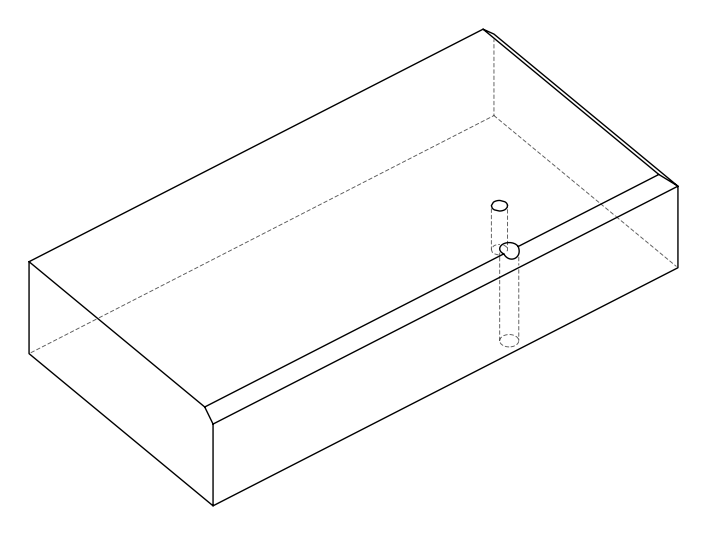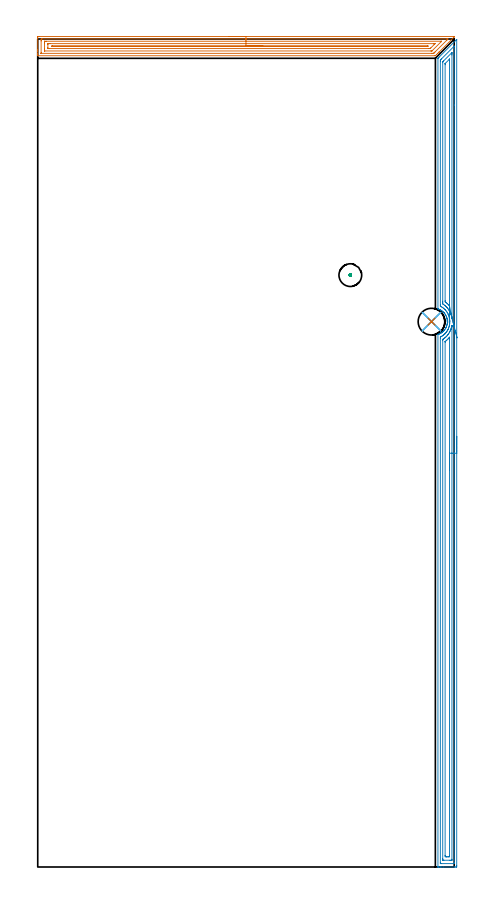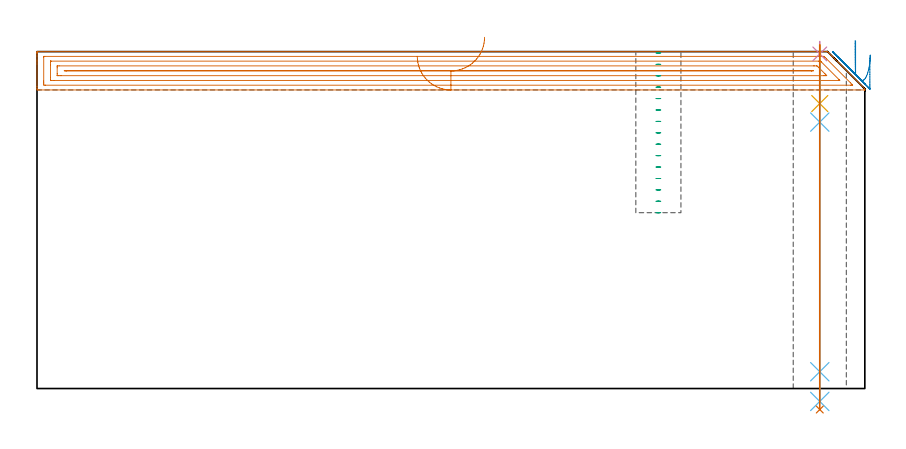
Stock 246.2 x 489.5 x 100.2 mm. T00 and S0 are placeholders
(PLAN: 7 operations, 5 tool changes, 27.1 min)
(1 AREA_MILL | FG_CHAMFER_SURFACE | UGT0205_001 | 9.79 min | 15994 mm3)
(2 AREA_MILL_1 | FG_CHAMFER_SURFACE_1 | UGT0205_001 | 15.85 min | 29693 mm3)
(3 MILL_BLIND_HOLE_FROM_SOLID_MATERIAL | STEP1POCKET | UGT0201_130 | Spiral | 0.41 min | 6748 mm3)
(4 SPOT_DRILL | STEP1HOLE | NXT0321_9005460120000 | 0.03 min | 6 mm3)
(5 DRILL_BLIND_HOLE_INTO_CENTER | STEP1HOLE | NXT0301_074 | 0.07 min | 1148 mm3)
(6 GUN_DRILL_THROUGH_HOLE | STEP1HOLE | UGT0307_007 | 0.51 min | 6701 mm3)
(7 DRILL_TO_ENLARGE_THROUGH_HOLE | STEP1HOLE | UGT0301_240 | 0.44 min | 11594 mm3)
(TOOL UGT0205_001 | Chamfer Mill 20 x 3 x 45 deg. | D20 FL50 Z2)
(TOOL UGT0201_130 | Carbide End Mill 12.0 | D12 FL15 Z4)
(TOOL NXT0321_9005460120000 | NC Spot Drill, 142deg, 12mm, Carbide, Uncoated | D12 PA142 FL30 Z2)
(TOOL NXT0301_074 | Carbide Drill 10.3mm [860.1-1030-031A1-MM 2214] | D10.3 PA140 FL55 Z2)
(TOOL UGT0307_007 | Gun Drill 10 mm | D10 PA130 FL24 Z1)
(TOOL UGT0301_240 | Twist Drill 15.8 mm | D15.8 PA118 FL120 Z2)
(OP 1 AREA_MILL)
G17 G21 G94 G90
T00 M6
G54
G17 G0 G90 X113.1 Y491. S1061 M3
G43 Z110.2 H0
Z98.8
G94 G1 X113.138 Z97.929 F250.
X113.252 Z97.064
X113.441 Z96.212
X113.703 Z95.38
X114.037 Z94.574
X114.44 Z93.8
X114.908 Z93.064
X115.44 Z92.372
X116.029 Z91.729
X116.672 Z91.14
X117.364 Z90.609
X118.1 Z90.14
X118.874 Z89.737
X119.68 Z89.403
X120.512 Z89.141
X121.363 Z88.952
X122.228 Z88.838
X123.1 Z88.8
X246.02 Y490.999 Z88.801
X246.127 Y490.997 Z88.803
X246.197 Y490.991 Z88.805
X246.2 Y490.984 Z88.812
X246.199 Y490.704 Z89.093
X246.198 Y490.697 Z89.1
X237.43 Y481.93 Z97.87
X237.284 Y481.782 Z98.015
X237.23 Y481.729 Z98.069
X236.591 Y481.091 Z98.709
X236.404 Y480.903 Z98.894
X235.753 Y480.253 Z99.547
X235.293 Y479.793 Z100.007
X235.106 Y479.604 Z100.189
X234.846 Y479.6 Z100.2
X0.18
X0.01 Y479.602 Z100.189
X0.002 Y479.768 Z100.024
X0. Y479.94 Z99.859
Y480.196 Z99.604
Y480.903 Z98.892
Y482.136 Z97.661
Y482.662 Z97.133
Y483.278 Z96.517
Y489.96 Z89.837
X0.005 Y490.577 Z89.221
X0.01 Y490.992 Z88.806
X0.2 Y490.996 Z88.802
X0.627 Y491. Z88.8
X123.1
Y489.586 Z90.214
X241.997 Y489.585 Z90.215
X242.112
X242.575 Y489.579 Z90.221
X242.369 Y489.331 Z90.469
X241.932 Y488.882 Z90.918
X234.846 Y481.795 Z98.005
X234.394 Y481.347 Z98.453
X234.244 Y481.2 Z98.6
X234.122 Y481.084 Z98.716
X234.045 Y481.021 Z98.779
X233.952 Y481.018 Z98.782
X233.837 Y481.016 Z98.784
X233.058 Y481.014 Z98.786
X232.944
X2.301
X2.046 Y481.017 Z98.783
X2.016 Y481.019 Z98.781
X2.01 Y481.022 Z98.778
X2.006 Y481.03 Z98.77
X2.002 Y481.066 Z98.734
X2.001 Y481.1 Z98.7
X2. Y481.31 Z98.49
Y488.346 Z91.454
X2.004 Y488.818 Z90.982
X2.009 Y489.216 Z90.584
X2.034 Y489.579 Z90.221
X2.415 Y489.584 Z90.216
X2.529 Y489.585 Z90.215
X123.1 Y489.586 Z90.214
Y488.171 Z91.629
X238.422
X238.659 Y488.169 Z91.631
X238.726 Y488.167 Z91.633
X238.751 Y488.166 Z91.634
X238.701 Y488.111 Z91.689
X238.595 Y487.997 Z91.803
X238.539 Y487.938 Z91.862
X238.481 Y487.88 Z91.92
X233.262 Y482.662 Z97.138
X233.159 Y482.562 Z97.238
X233.058 Y482.467 Z97.333
X233.012 Y482.435 Z97.365
X232.975 Y482.433 Z97.367
X232.893 Y482.43 Z97.37
X232.729 Y482.429 Z97.371
X232.401 Y482.428 Z97.372
X4.202 Y482.429 Z97.371
X4.124
X4.061 Y482.432 Z97.368
X4.022 Y482.435 Z97.365
X4.01 Y482.44 Z97.36
X4.008 Y482.463 Z97.337
X4.003 Y482.662 Z97.138
X4. Y482.861 Z96.939
Y483.541 Z96.259
Y487.258 Z92.542
X4.002 Y487.938 Z91.862
X4.005 Y488.133 Z91.667
X4.009 Y488.161 Z91.639
X4.027 Y488.165 Z91.635
X4.084 Y488.168 Z91.632
X4.202 Y488.17 Z91.63
X4.859 Y488.171 Z91.629
X5.096
X123.1
Y486.757 Z93.043
X233.952
X234.259 Y486.756 Z93.044
X234.57 Y486.754 Z93.046
X234.846 Y486.75 Z93.05
X234.854 Y486.715 Z93.085
X234.846 Y486.699 Z93.101
X234.586 Y486.435 Z93.365
X234.331 Y486.179 Z93.621
X232.369 Y484.219 Z95.581
X232.164 Y484.016 Z95.784
X232. Y483.86 Z95.94
X231.851 Y483.849 Z95.951
X231.27 Y483.845 Z95.955
X230.963 Y483.843 Z95.957
X6.578
X6.144 Y483.845 Z95.955
X6.058 Y483.847 Z95.953
X6.02 Y483.849 Z95.951
X6.01 Y483.856 Z95.944
X6.007 Y483.879 Z95.921
X6.003 Y483.985 Z95.815
X6. Y484.411 Z95.389
Y486.17 Z93.63
X6.004 Y486.614 Z93.186
X6.007 Y486.723 Z93.077
X6.009 Y486.745 Z93.055
X6.032 Y486.75 Z93.05
X6.101 Y486.753 Z93.047
X6.298 Y486.756 Z93.044
X6.884 Y486.757 Z93.043
X7.191
X123.1
Y485.343 Z94.457
X230.333 Y485.342 Z94.458
X230.376 Y485.34 Z94.46
X230.906 Y485.3 Z94.5
X230.418 Y485.259 Z94.541
X230.376 Y485.258 Z94.542
X8.715 Y485.257 Z94.543
X8.672 Y485.259 Z94.541
X8.103 Y485.3 Z94.5
X8.631 Y485.341 Z94.459
X8.672 Y485.342 Z94.458
X123.1 Y485.343 Z94.457
X123.972 Z94.495
X124.836 Z94.609
X125.688 Z94.798
X126.52 Z95.06
X127.326 Z95.394
X128.1 Z95.797
X128.836 Z96.265
X129.528 Z96.796
X130.171 Z97.386
X130.76 Z98.029
X131.291 Z98.721
X131.76 Z99.457
X132.163 Z100.231
X132.497 Z101.037
X132.759 Z101.869
X132.948 Z102.72
X133.062 Z103.585
X133.1 Z104.457
G0 Z110.2
M5
M2
(OP 2 AREA_MILL_1)
G17 G21 G94 G90
T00 M6
G54
G17 G0 G90 X247.7 Y254.6 S1061 M3
G43 Z110.2 H0
Z99.1
G94 G1 Y254.562 Z98.228 F250.
Y254.448 Z97.364
Y254.259 Z96.512
Y253.997 Z95.68
Y253.663 Z94.874
Y253.26 Z94.1
Y252.792 Z93.364
Y252.26 Z92.672
Y251.671 Z92.029
Y251.028 Z91.44
Y250.336 Z90.909
Y249.6 Z90.44
Y248.826 Z90.037
Y248.02 Z89.703
Y247.188 Z89.441
Y246.336 Z89.252
Y245.472 Z89.138
Y244.6 Z89.1
Y0.886
X247.698 Y0.623 Z89.102
X247.692 Y0.007 Z89.106
X247.688 Y0.004 Z89.11
X247.069 Y0.001 Z89.729
X246.445 Y0. Z90.352
X239.914 Z96.88
X238.478 Z98.319
X238.126 Z98.67
X237.097 Z99.702
X236.672 Y0.002 Z100.12
X236.643 Y0.004 Z100.148
X236.603 Y0.01 Z100.188
X236.6 Y0.176 Z100.2
Y314.808
X236.606 Y314.834 Z100.192
X236.617 Y314.845 Z100.18
X236.655 Y314.861 Z100.143
X236.72 Y314.882 Z100.079
X236.861 Y314.929 Z99.937
X237.071 Y315.007 Z99.726
X237.231 Y315.072 Z99.565
X237.549 Y315.201 Z99.25
X237.678 Y315.268 Z99.118
X237.758 Y315.308 Z99.04
X237.986 Y315.423 Z98.813
X238.168 Y315.528 Z98.632
X238.427 Y315.677 Z98.372
X238.573 Y315.773 Z98.227
X239.016 Y316.067 Z97.784
X239.218 Y316.227 Z97.582
X239.316 Y316.305 Z97.483
X239.415 Y316.393 Z97.383
X239.467 Y316.44 Z97.33
X239.57 Y316.53 Z97.23
X239.677 Y316.625 Z97.123
X240.023 Y316.961 Z96.774
X240.204 Y317.159 Z96.593
X240.309 Y317.287 Z96.488
X240.487 Y317.501 Z96.312
X240.752 Y317.854 Z96.046
X241.093 Y318.38 Z95.703
X241.146 Y318.478 Z95.648
X241.256 Y318.674 Z95.542
X241.296 Y318.747 Z95.501
X241.31 Y318.776 Z95.487
X241.507 Y319.191 Z95.29
X241.521 Y319.223 Z95.276
X241.695 Y319.641 Z95.105
X241.705 Y319.67 Z95.095
X241.844 Y320.085 Z94.953
X241.972 Y320.534 Z94.823
X241.977 Y320.564 Z94.817
X242.065 Y321. Z94.731
X242.13 Y321.427 Z94.666
X242.132 Y321.457 Z94.662
X242.174 Y321.874 Z94.625
X242.187 Y322.199 Z94.61
X242.19 Y322.32 Z94.601
X242.189 Y322.351 Z94.599
X242.187 Y322.432 Z94.602
Y322.458
X242.185 Y322.513 Z94.601
Y322.588 Z94.605
Y322.59 Z94.606
X242.182 Y322.714 Z94.607
Y322.768 Z94.61
X242.168 Y322.936 Z94.622
X242.15 Y323.214 Z94.648
Y323.217 Z94.649
X242.089 Y323.662 Z94.708
X242.075 Y323.739 Z94.722
X242.007 Y324.107 Z94.787
X242. Y324.138 Z94.793
X241.981 Y324.226 Z94.813
X241.873 Y324.615 Z94.921
X241.81 Y324.818 Z94.988
X241.751 Y325.001 Z95.046
X241.578 Y325.45 Z95.221
X241.522 Y325.575 Z95.278
X241.375 Y325.894 Z95.421
X241.095 Y326.424 Z95.705
X240.982 Y326.608 Z95.817
X240.865 Y326.787 Z95.934
X240.841 Y326.819 Z95.958
X240.545 Y327.222 Z96.255
X240.204 Y327.643 Z96.593
X240.172 Y327.681 Z96.627
X240.139 Y327.713 Z96.659
X239.987 Y327.866 Z96.812
X239.914 Y327.937 Z96.882
X239.841 Y328.011 Z96.956
X239.753 Y328.1 Z97.045
X239.315 Y328.499 Z97.483
X239.226 Y328.574 Z97.571
X238.831 Y328.86 Z97.966
X238.427 Y329.128 Z98.372
X238.128 Y329.304 Z98.67
X237.825 Y329.467 Z98.974
X237.754 Y329.5 Z99.046
X237.538 Y329.6 Z99.262
X237.24 Y329.722 Z99.56
X237.096 Y329.78 Z99.704
X236.966 Y329.827 Z99.833
X236.69 Y329.928 Z100.107
X236.604 Y329.967 Z100.191
X236.6 Y330.035 Z100.2
Y477.853
X236.605 Y478.105 Z100.19
X237.231 Y478.731 Z99.569
X247.374 Y488.875 Z89.424
X247.516 Y489.018 Z89.281
X247.676 Y489.173 Z89.121
X247.694 Y489.183 Z89.103
X247.699 Y489.173 Z89.099
X247.7 Y244.6 Z89.1
X246.286 Z90.514
X246.285 Y2.41 Z90.515
X246.284 Y2.301 Z90.516
X246.28 Y2.188 Z90.52
X246.27 Y2.01 Z90.53
X246.174 Y2.008 Z90.626
X245.689 Y2.001 Z91.111
X238.536 Y2. Z98.264
X238.126 Y2.003 Z98.674
X238.067 Y2.006 Z98.733
X238.033 Y2.01 Z98.767
X238.021 Y2.019 Z98.779
X238.019 Y2.077 Z98.781
X238.015 Y2.299 Z98.785
X238.014 Y2.41 Z98.786
Y2.521
X238.015 Y312.631 Z98.785
X238.016 Y312.743 Z98.784
X238.021 Y312.965 Z98.779
X238.033 Y313.312 Z98.767
X238.126 Y313.367 Z98.674
X238.156 Y313.384 Z98.644
X238.214 Y313.414 Z98.586
X238.731 Y313.703 Z98.069
X239.02 Y313.871 Z97.78
X239.285 Y314.043 Z97.515
X239.681 Y314.308 Z97.119
X239.812 Y314.409 Z96.988
X239.914 Y314.494 Z96.886
X240.294 Y314.822 Z96.506
X240.709 Y315.201 Z96.091
X240.759 Y315.251 Z96.041
X240.809 Y315.303 Z95.991
X241.182 Y315.722 Z95.618
X241.491 Y316.095 Z95.309
X241.551 Y316.171 Z95.249
X241.583 Y316.215 Z95.217
X241.703 Y316.383 Z95.097
X241.945 Y316.747 Z94.855
X242.102 Y316.989 Z94.698
X242.284 Y317.301 Z94.516
X242.412 Y317.532 Z94.388
X242.592 Y317.884 Z94.208
X242.597 Y317.896 Z94.203
X242.859 Y318.514 Z93.941
X242.963 Y318.776 Z93.837
X243.096 Y319.171 Z93.704
X243.249 Y319.67 Z93.551
X243.279 Y319.776 Z93.521
X243.299 Y319.862 Z93.501
X243.444 Y320.564 Z93.356
X243.452 Y320.603 Z93.348
X243.491 Y320.858 Z93.309
X243.553 Y321.396 Z93.247
X243.558 Y321.457 Z93.242
X243.601 Y322.242 Z93.199
X243.602 Y322.351 Z93.198
X243.594 Y322.742 Z93.206
X243.574 Y323.162 Z93.226
X243.567 Y323.245 Z93.233
X243.491 Y323.949 Z93.309
X243.458 Y324.172 Z93.342
X243.365 Y324.642 Z93.435
X243.272 Y325.032 Z93.528
X243.188 Y325.335 Z93.612
X242.999 Y325.926 Z93.801
X242.669 Y326.748 Z94.131
X242.636 Y326.819 Z94.164
X242.597 Y326.901 Z94.203
X242.167 Y327.713 Z94.633
X241.99 Y327.998 Z94.81
X241.703 Y328.412 Z95.097
X241.558 Y328.607 Z95.242
X241.227 Y329.022 Z95.573
X241.026 Y329.263 Z95.774
X240.809 Y329.494 Z95.991
X240.802 Y329.5 Z95.998
X240.346 Y329.928 Z96.454
X239.914 Y330.311 Z96.886
X239.81 Y330.394 Z96.99
X239.02 Y330.934 Z97.78
X238.41 Y331.288 Z98.39
X238.126 Y331.437 Z98.674
X238.032 Y331.486 Z98.768
X238.021 Y331.848 Z98.779
X238.016 Y332.07 Z98.784
X238.015 Y332.182 Z98.785
Y476.176
X238.021 Y476.959 Z98.779
X238.023 Y477.062 Z98.777
X238.126 Y477.169 Z98.674
X238.465 Y477.514 Z98.335
X238.802 Y477.853 Z97.998
X246.064 Y485.113 Z90.736
X246.174 Y485.22 Z90.626
X246.279 Y485.317 Z90.521
X246.283 Y485.114 Z90.517
X246.285 Y485.002 Z90.515
X246.286 Y450.428 Z90.514
Y244.6
X244.872 Z91.928
X244.871 Y4.606 Z91.929
X244.869 Y4.198 Z91.931
X244.867 Y4.077 Z91.933
X244.865 Y4.024 Z91.935
X244.781 Y4.01 Z92.019
X244.581 Y4.002 Z92.219
X244.386 Y4.001 Z92.414
X243.689 Y4. Z93.111
X240.112 Z96.688
X239.914 Z96.886
X239.717 Y4.002 Z97.083
X239.585 Y4.005 Z97.215
X239.48 Y4.01 Z97.32
X239.435 Y4.017 Z97.365
X239.434 Y4.037 Z97.366
X239.431 Y4.198 Z97.369
X239.429 Y4.683 Z97.371
X239.428 Y5.091 Z97.372
X239.429 Y311.218 Z97.371
X239.431 Y311.627 Z97.369
X239.434 Y311.869 Z97.366
X239.435 Y311.924 Z97.365
X239.473 Y311.952 Z97.327
X239.541 Y312. Z97.259
X239.914 Y312.248 Z96.886
X240.077 Y312.357 Z96.723
X240.314 Y312.52 Z96.486
X240.589 Y312.739 Z96.211
X240.809 Y312.922 Z95.991
X241.071 Y313.152 Z95.729
X241.36 Y313.414 Z95.44
X241.533 Y313.584 Z95.267
X241.703 Y313.758 Z95.097
X241.964 Y314.047 Z94.836
X242.19 Y314.308 Z94.61
X242.371 Y314.534 Z94.429
X242.597 Y314.827 Z94.203
X242.754 Y315.045 Z94.046
X242.862 Y315.201 Z93.938
X243.109 Y315.583 Z93.691
X243.419 Y316.095 Z93.381
X243.445 Y316.141 Z93.355
X243.491 Y316.227 Z93.309
X243.742 Y316.738 Z93.058
X243.856 Y316.989 Z92.944
X244.016 Y317.358 Z92.784
X244.228 Y317.883 Z92.572
X244.27 Y317.998 Z92.53
X244.386 Y318.334 Z92.414
X244.489 Y318.674 Z92.311
X244.518 Y318.776 Z92.282
X244.594 Y319.054 Z92.206
X244.673 Y319.383 Z92.127
X244.736 Y319.67 Z92.064
X244.757 Y319.77 Z92.043
X244.845 Y320.205 Z91.955
X244.865 Y320.123 Z91.935
X244.867 Y320.083 Z91.933
X244.87 Y319.67 Z91.93
X244.871 Y319.355 Z91.929
X244.872 Y319.184 Z91.928
Y244.6
X243.457 Z93.343
Y6.879
X243.45 Y6.026 Z93.35
X242.597 Y6.001 Z94.203
X242.582 Y6. Z94.218
X241.703 Z95.097
X241.687 Z95.113
X240.85 Y6.027 Z95.95
X240.843 Y6.844 Z95.957
Y6.879
Y310.269
X240.845 Y310.484 Z95.955
X240.847 Y310.591 Z95.953
X240.85 Y310.64 Z95.95
X240.875 Y310.667 Z95.925
X240.956 Y310.733 Z95.844
X241.368 Y311.068 Z95.432
X241.703 Y311.354 Z95.097
X242.009 Y311.627 Z94.791
X242.31 Y311.914 Z94.49
X242.597 Y312.207 Z94.203
X242.749 Y312.369 Z94.051
X242.886 Y312.52 Z93.914
X242.967 Y312.617 Z93.833
X243.161 Y312.851 Z93.639
X243.435 Y313.185 Z93.365
X243.452 Y313.203 Z93.348
X243.454 Y313.188 Z93.346
X243.456 Y313.098 Z93.344
X243.457 Y312.917 Z93.343
Y312.554
Y244.6
Y243.728 Z93.381
Y242.864 Z93.495
Y242.012 Z93.683
Y241.18 Z93.946
Y240.374 Z94.28
Y239.6 Z94.682
Y238.864 Z95.151
Y238.172 Z95.682
Y237.529 Z96.272
Y236.94 Z96.915
Y236.408 Z97.607
Y235.94 Z98.343
Y235.537 Z99.116
Y235.203 Z99.922
Y234.941 Z100.754
Y234.752 Z101.606
Y234.638 Z102.471
Y234.6 Z103.343
G0 Z110.2
X247.908 Y312.782
Z99.203
G1 X247.845 Y313.024 Z98.367
X247.764 Y313.335 Z97.556
X247.666 Y313.713 Z96.776
X247.551 Y314.156 Z96.033
X247.42 Y314.659 Z95.333
X247.275 Y315.22 Z94.681
X247.115 Y315.834 Z94.082
X246.943 Y316.495 Z93.54
X246.76 Y317.2 Z93.06
X246.567 Y317.943 Z92.645
X246.366 Y318.718 Z92.299
X246.158 Y319.519 Z92.024
X245.944 Y320.341 Z91.822
X245.727 Y321.176 Z91.695
X245.508 Y322.019 Z91.643
X245.289 Y322.863 Z91.668
X245.071 Y323.702 Z91.768
X244.856 Y324.529 Z91.944
X244.85 Y324.552 Z91.95
X244.845 Y324.573 Z91.955
X244.757 Y325.032 Z92.043
X244.72 Y325.216 Z92.08
X244.605 Y325.706 Z92.195
X244.544 Y325.926 Z92.256
X244.386 Y326.457 Z92.414
X244.264 Y326.819 Z92.536
X244.193 Y327.012 Z92.607
X243.901 Y327.713 Z92.899
X243.775 Y327.997 Z93.025
X243.491 Y328.56 Z93.309
X243.467 Y328.607 Z93.333
X243.441 Y328.658 Z93.359
X243.247 Y329.003 Z93.553
X243.101 Y329.239 Z93.699
X242.929 Y329.5 Z93.871
X242.597 Y329.967 Z94.203
X242.265 Y330.394 Z94.535
X242.013 Y330.701 Z94.787
X241.703 Y331.037 Z95.097
X241.452 Y331.288 Z95.348
X241.124 Y331.598 Z95.676
X240.809 Y331.878 Z95.991
X240.437 Y332.182 Z96.363
X239.914 Y332.547 Z96.886
X239.447 Y332.868 Z97.353
X239.435 Y332.915 Z97.365
X239.433 Y333.075 Z97.367
X239.43 Y333.56 Z97.37
X239.429 Y333.969 Z97.371
X239.428 Y334.454 Z97.372
X239.429 Y475.657 Z97.371
X239.431 Y475.861 Z97.369
X239.433 Y475.963 Z97.367
X239.435 Y476.01 Z97.365
X239.475 Y476.066 Z97.325
X239.691 Y476.288 Z97.109
X239.914 Y476.515 Z96.886
X244.607 Y481.207 Z92.193
X244.831 Y481.428 Z91.969
X244.842 Y481.432 Z91.958
X244.864 Y481.428 Z91.936
X244.868 Y481.161 Z91.932
X244.87 Y480.943 Z91.93
X244.871 Y480.534 Z91.929
X244.872 Y480.049 Z91.928
X244.871 Y325.44 Z91.929
X244.87 Y325.032 Z91.93
X244.867 Y324.576 Z91.933
X244.866 Y324.552 Z91.934
X244.856 Y324.529 Z91.944
X243.451 Y331.615 Z93.349
X243.371 Y331.702 Z93.429
X242.965 Y332.182 Z93.835
X242.597 Y332.587 Z94.203
X242.103 Y333.075 Z94.697
X241.703 Y333.446 Z95.097
X241.078 Y333.969 Z95.722
X240.951 Y334.066 Z95.849
X240.862 Y334.134 Z95.938
X240.85 Y334.186 Z95.95
X240.843 Y334.863 Z95.957
Y474.278
X240.845 Y474.708 Z95.955
X240.848 Y474.922 Z95.952
X240.85 Y474.973 Z95.95
X240.867 Y475.007 Z95.933
X240.918 Y475.063 Z95.882
X241.022 Y475.172 Z95.778
X243.15 Y477.301 Z93.65
X243.416 Y477.564 Z93.384
X243.447 Y477.592 Z93.353
X243.451 Z93.349
X243.453 Y477.586 Z93.347
X243.455 Y477.542 Z93.345
X243.457 Y477.359 Z93.343
Y476.993
Y332.182
X243.453 Y331.79 Z93.347
X243.451 Y331.615 Z93.349
X243.439 Y330.744 Z93.399
X243.427 Y329.88 Z93.525
X243.415 Y329.032 Z93.726
X243.404 Y328.203 Z93.999
X243.393 Y327.402 Z94.344
X243.382 Y326.634 Z94.758
X243.372 Y325.905 Z95.237
X243.363 Y325.22 Z95.777
X243.354 Y324.585 Z96.375
X243.346 Y324.005 Z97.027
X243.339 Y323.483 Z97.726
X243.332 Y323.025 Z98.468
X243.327 Y322.633 Z99.247
X243.323 Y322.31 Z100.058
X243.319 Y322.059 Z100.893
X243.317 Y321.882 Z101.748
X243.315 Y321.78 Z102.614
Y321.754 Z103.486
G0 Z110.2
M5
M2
(OP 3 MILL_BLIND_HOLE_FROM_SOLID_MATERIAL)
G17 G21 G94 G90
T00 M6
G54
G17 G0 G90 X184.8 Y349.9 S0 M3
G43 Z110.2 H0
Z99.807
G94 G3 X185.15 Y350.25 R0.35 F250.
X184.8 Y350.6 R0.35
X184.1 Y349.9 R0.7
X184.8 Y350.6 R-0.7
X184.45 Y350.25 R0.35
X184.8 Y349.9 R0.35
G0 Z96.413
G3 X185.15 Y350.25 R0.35
X184.8 Y350.6 R0.35
X184.1 Y349.9 R0.7
X184.8 Y350.6 R-0.7
X184.45 Y350.25 R0.35
X184.8 Y349.9 R0.35
G0 Z93.02
G3 X185.15 Y350.25 R0.35
X184.8 Y350.6 R0.35
X184.1 Y349.9 R0.7
X184.8 Y350.6 R-0.7
X184.45 Y350.25 R0.35
X184.8 Y349.9 R0.35
G0 Z89.627
G3 X185.15 Y350.25 R0.35
X184.8 Y350.6 R0.35
X184.1 Y349.9 R0.7
X184.8 Y350.6 R-0.7
X184.45 Y350.25 R0.35
X184.8 Y349.9 R0.35
G0 Z86.233
G3 X185.15 Y350.25 R0.35
X184.8 Y350.6 R0.35
X184.1 Y349.9 R0.7
X184.8 Y350.6 R-0.7
X184.45 Y350.25 R0.35
X184.8 Y349.9 R0.35
G0 Z82.84
G3 X185.15 Y350.25 R0.35
X184.8 Y350.6 R0.35
X184.1 Y349.9 R0.7
X184.8 Y350.6 R-0.7
X184.45 Y350.25 R0.35
X184.8 Y349.9 R0.35
G0 Z79.447
G3 X185.15 Y350.25 R0.35
X184.8 Y350.6 R0.35
X184.1 Y349.9 R0.7
X184.8 Y350.6 R-0.7
X184.45 Y350.25 R0.35
X184.8 Y349.9 R0.35
G0 Z76.053
G3 X185.15 Y350.25 R0.35
X184.8 Y350.6 R0.35
X184.1 Y349.9 R0.7
X184.8 Y350.6 R-0.7
X184.45 Y350.25 R0.35
X184.8 Y349.9 R0.35
G0 Z72.66
G3 X185.15 Y350.25 R0.35
X184.8 Y350.6 R0.35
X184.1 Y349.9 R0.7
X184.8 Y350.6 R-0.7
X184.45 Y350.25 R0.35
X184.8 Y349.9 R0.35
G0 Z69.267
G3 X185.15 Y350.25 R0.35
X184.8 Y350.6 R0.35
X184.1 Y349.9 R0.7
X184.8 Y350.6 R-0.7
X184.45 Y350.25 R0.35
X184.8 Y349.9 R0.35
G0 Z65.873
G3 X185.15 Y350.25 R0.35
X184.8 Y350.6 R0.35
X184.1 Y349.9 R0.7
X184.8 Y350.6 R-0.7
X184.45 Y350.25 R0.35
X184.8 Y349.9 R0.35
G0 Z62.48
G3 X185.15 Y350.25 R0.35
X184.8 Y350.6 R0.35
X184.1 Y349.9 R0.7
X184.8 Y350.6 R-0.7
X184.45 Y350.25 R0.35
X184.8 Y349.9 R0.35
G0 Z59.087
G3 X185.15 Y350.25 R0.35
X184.8 Y350.6 R0.35
X184.1 Y349.9 R0.7
X184.8 Y350.6 R-0.7
X184.45 Y350.25 R0.35
X184.8 Y349.9 R0.35
G0 Z55.693
G3 X185.15 Y350.25 R0.35
X184.8 Y350.6 R0.35
X184.1 Y349.9 R0.7
X184.8 Y350.6 R-0.7
X184.45 Y350.25 R0.35
X184.8 Y349.9 R0.35
G0 Z52.3
G3 X185.15 Y350.25 R0.35
X184.8 Y350.6 R0.35
X184.1 Y349.9 R0.7
X184.8 Y350.6 R-0.7
X184.45 Y350.25 R0.35
X184.8 Y349.9 R0.35
G0 Z110.2
M5
M2
(OP 4 SPOT_DRILL)
G17 G21 G94 G90
T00 M6
G54
G17 G0 G90 X232.8 Y322.4 S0 M3
G43 Z110.2 H0
G94 G81 G98 Z99.52 F250. R103.2
G80
M5
M2
(OP 5 DRILL_BLIND_HOLE_INTO_CENTER)
G17 G21 G94 G90
T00 M6
G54
G17 G0 G90 X232.8 Y322.4 S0 M3
G43 Z110.2 H1
G94 G81 G98 Z84.75 F250. R102.2
G80
M5
M2
(OP 6 GUN_DRILL_THROUGH_HOLE)
G17 G21 G94 G90
T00 M6
G54
G17 G0 G90 X232.8 Y322.4 M8
G43 Z110.2 H0
Z96.642
S716 M3
G94 G1 Z79.238 F125. M26
G4 X.084
Z5. F250.
G4 X.084
Z-3.832 F125.
G4 X.084
M5
M9
G0 Z96.642
Z110.2
M2
(OP 7 DRILL_TO_ENLARGE_THROUGH_HOLE)
G17 G21 G94 G90
T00 M6
G54
G17 G0 G90 X232.8 Y322.4 S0 M3
G43 Z110.2 H0
G94 G73 G98 Z-6.247 F250. Q15.207 R102.2
G80
M5
M2
